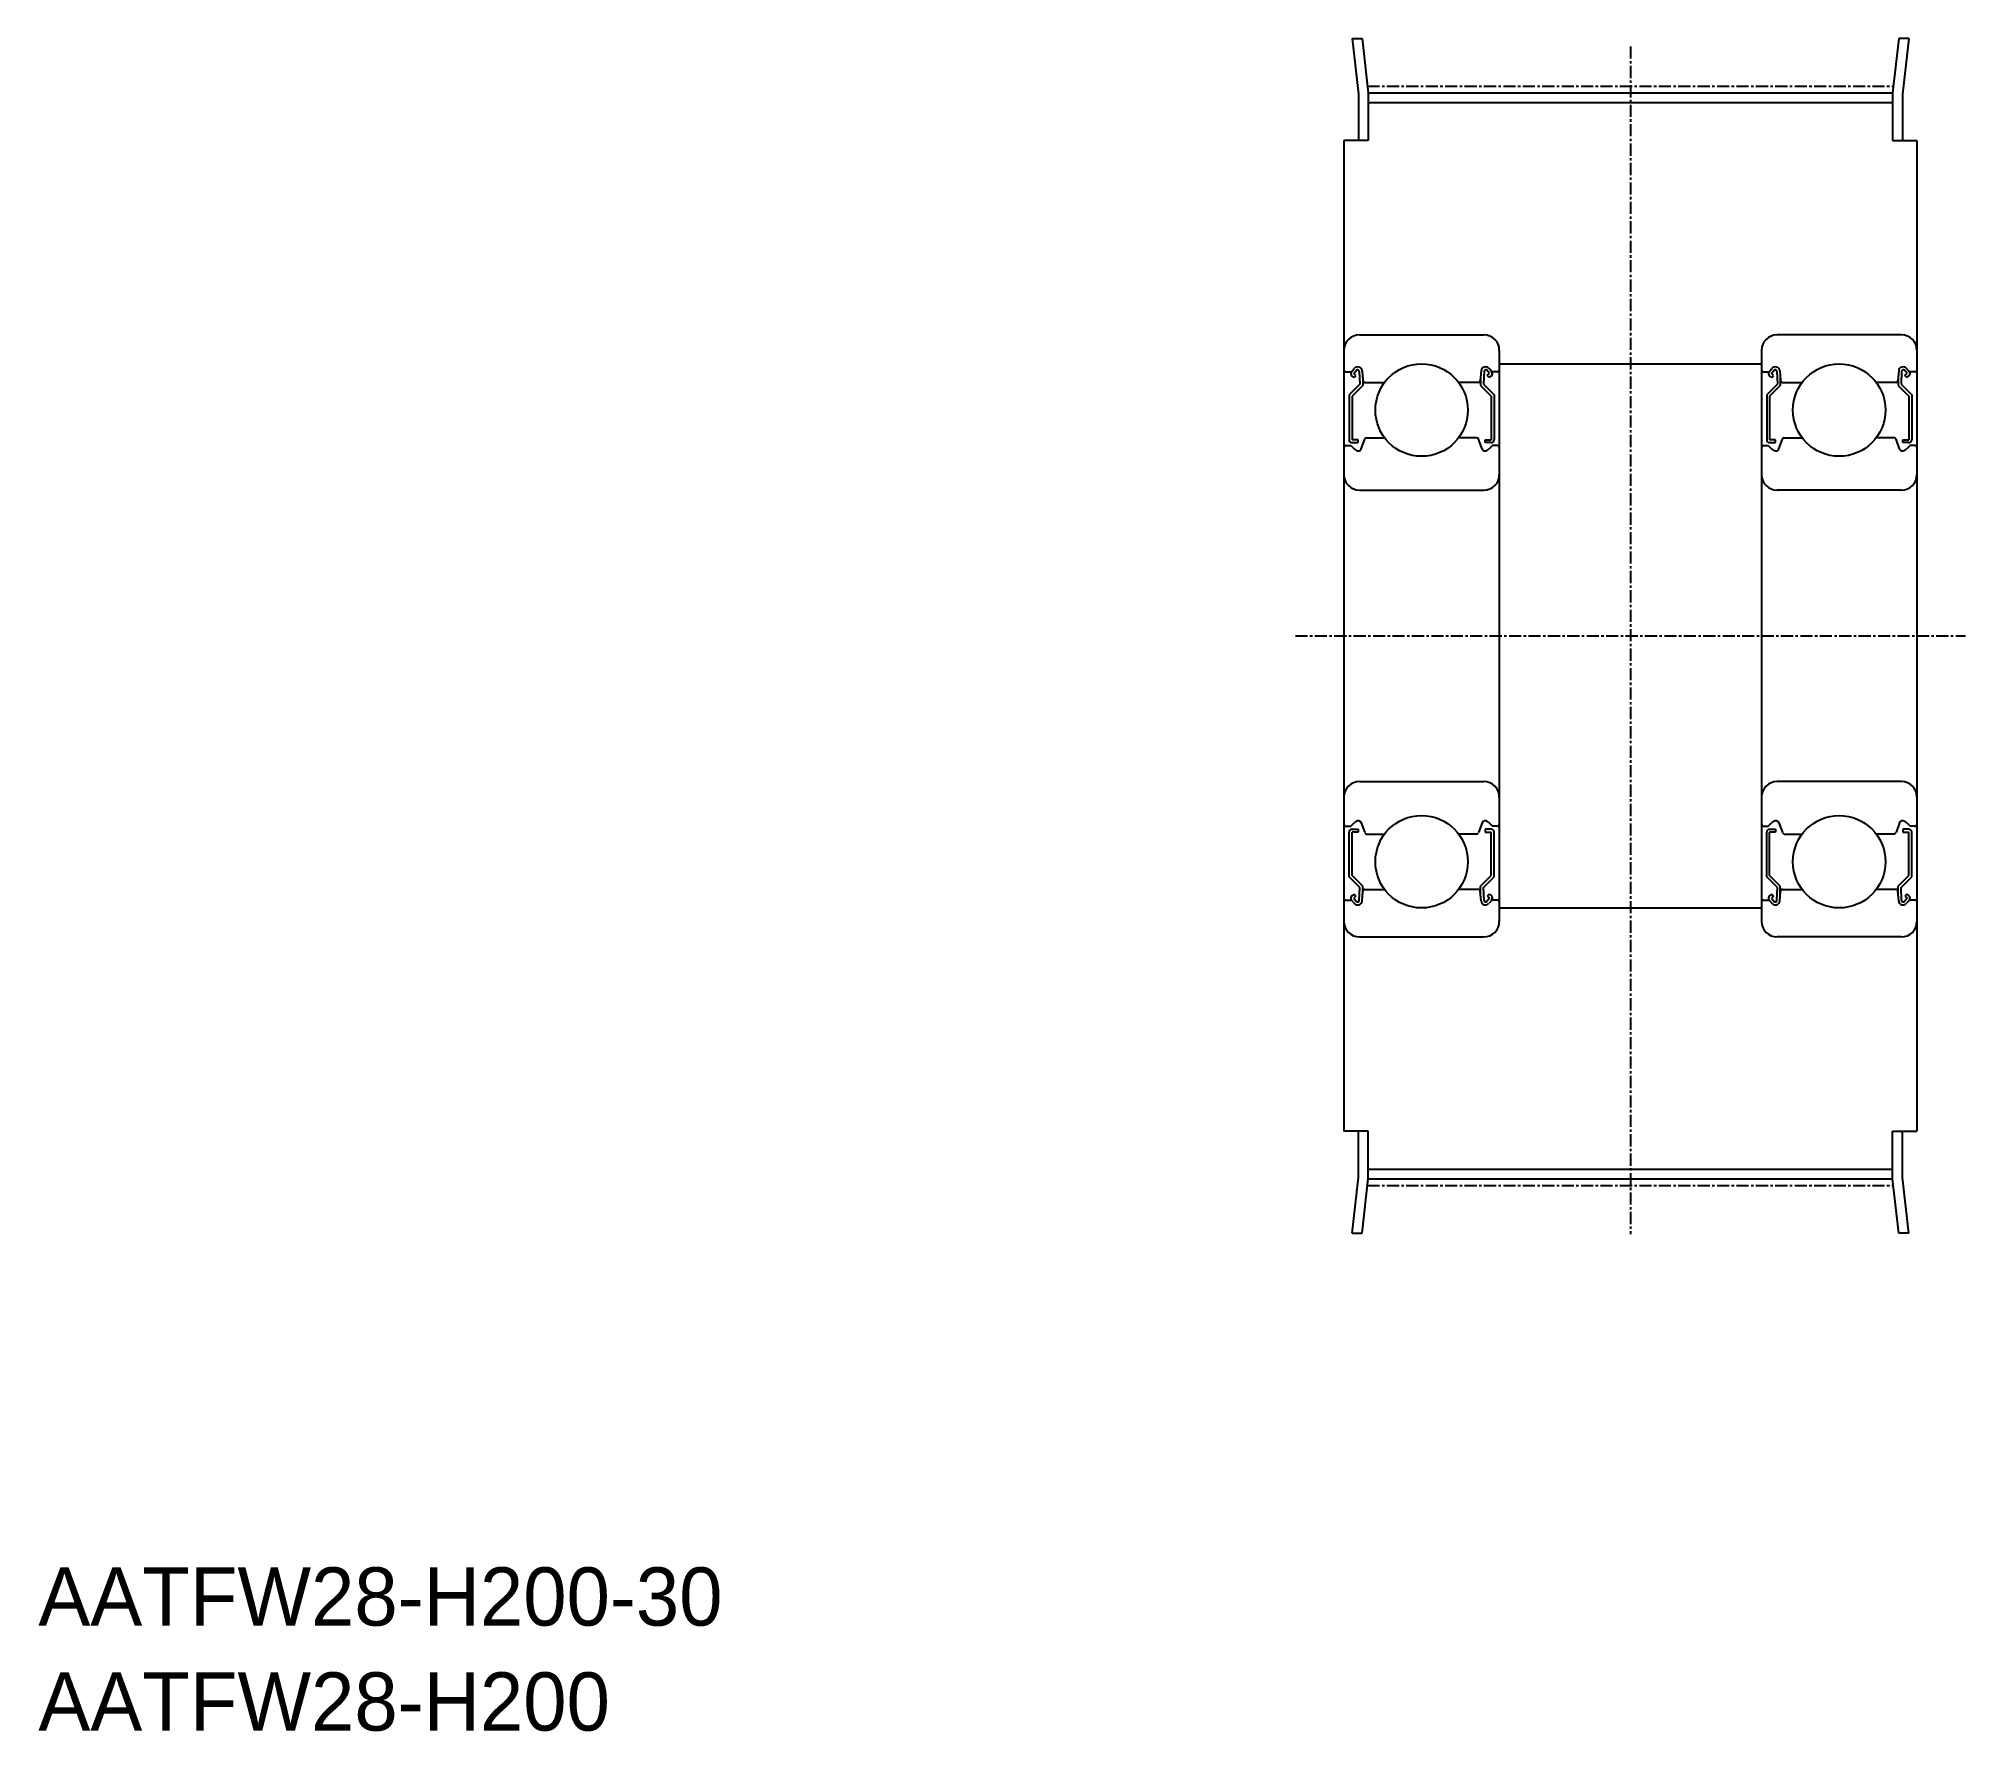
# Model space of a CAD drawing. Extents: x -286 to -88, y -61 to 113.
import ezdxf

# ---------------------------------------------------------------- set-up
doc = ezdxf.new("R2010")
doc.units = 0
doc.linetypes.add('CENTER', pattern=[2, 1.25, -0.25, 0.25, -0.25])
doc.layers.get('0').update_dxf_attribs({"linetype": 'CONTINUOUS'})
doc.layers.add('CENTER', color=1, linetype='CENTER')

msp = doc.modelspace()

# ---------------------------------------------------------------- linework, layer by layer
for p, q in [((-150.71, 113.41), (-150.05, 107.7)), ((-150.71, 113.41), (-149.68, 113.41)), ((-149.68, 113.41), (-149.05, 107.82)), ((-94.42, 113.41), (-95.05, 107.82)), ((-93.39, 113.41), (-94.42, 113.41)), ((-93.39, 113.41), (-94.05, 107.7)), ((-150.05, 107.7), (-150.05, 102.91)), ((-149.05, 107.82), (-149.05, 102.91)), ((-149.05, 107.82), (-95.05, 107.82)), ((-95.05, 107.82), (-95.05, 102.91)), ((-94.05, 107.7), (-94.05, 102.91)), ((-149.05, 106.82), (-95.05, 106.82)), ((-149.05, 102.91), (-151.55, 102.91)), ((-151.55, 102.91), (-151.55, 41.91)), ((-95.05, 102.91), (-92.55, 102.91)), ((-92.55, 102.91), (-92.55, 41.91)), ((-149.95, 82.91), (-137.15, 82.91)), ((-94.15, 82.91), (-106.95, 82.91)), ((-151.55, 81.31), (-151.55, 22.51)), ((-150.77, 79.11), (-150.49, 79.45)), ((-136.33, 79.11), (-136.61, 79.45)), ((-135.55, 81.31), (-135.55, 22.51)), ((-108.55, 81.31), (-108.55, 22.51)), ((-107.77, 79.11), (-107.49, 79.45)), ((-93.33, 79.11), (-93.61, 79.45)), ((-92.55, 81.31), (-92.55, 22.51)), ((-151.35, 79.11), (-150.77, 79.11)), ((-149.92, 77.82), (-151.02, 76.72)), ((-150.5, 78.5), (-150.73, 78.69)), ((-149.62, 77.69), (-150.72, 76.59)), ((-150.54, 78.92), (-150.26, 79.26)), ((-150.31, 78.73), (-150.54, 78.92)), ((-150.5, 78.5), (-150.31, 78.73)), ((-149.98, 79.16), (-149.92, 77.82)), ((-149.68, 79.19), (-149.59, 78.2)), ((-149.62, 78.54), (-149.62, 77.69)), ((-149.39, 78.01), (-147.37, 78.01)), ((-137.71, 78.01), (-139.73, 78.01)), ((-137.42, 79.19), (-137.51, 78.2)), ((-137.48, 78.54), (-137.48, 77.69)), ((-137.48, 77.69), (-136.38, 76.59)), ((-137.12, 79.16), (-137.18, 77.82)), ((-137.18, 77.82), (-136.08, 76.72)), ((-136.56, 78.92), (-136.84, 79.26)), ((-136.79, 78.73), (-136.56, 78.92)), ((-136.6, 78.5), (-136.79, 78.73)), ((-136.6, 78.5), (-136.37, 78.69)), ((-135.75, 79.11), (-136.33, 79.11)), ((-108.35, 79.11), (-107.77, 79.11)), ((-106.92, 77.82), (-108.02, 76.72)), ((-107.5, 78.5), (-107.73, 78.69)), ((-106.62, 77.69), (-107.72, 76.59)), ((-107.54, 78.92), (-107.26, 79.26)), ((-107.31, 78.73), (-107.54, 78.92)), ((-107.5, 78.5), (-107.31, 78.73)), ((-106.98, 79.16), (-106.92, 77.82)), ((-106.68, 79.19), (-106.59, 78.2)), ((-106.62, 78.54), (-106.62, 77.69)), ((-106.39, 78.01), (-104.37, 78.01)), ((-94.71, 78.01), (-96.73, 78.01)), ((-94.42, 79.19), (-94.51, 78.2)), ((-94.48, 78.54), (-94.48, 77.69)), ((-94.48, 77.69), (-93.38, 76.59)), ((-94.12, 79.16), (-94.18, 77.82)), ((-94.18, 77.82), (-93.08, 76.72)), ((-93.56, 78.92), (-93.84, 79.26)), ((-93.79, 78.73), (-93.56, 78.92)), ((-93.6, 78.5), (-93.79, 78.73)), ((-93.6, 78.5), (-93.37, 78.69)), ((-92.75, 79.11), (-93.33, 79.11)), ((-151.02, 76.72), (-151.02, 72.11)), ((-150.72, 76.59), (-150.72, 72.11)), ((-136.38, 76.59), (-136.38, 72.11)), ((-136.08, 76.72), (-136.08, 72.11)), ((-108.02, 76.72), (-108.02, 72.11)), ((-107.72, 76.59), (-107.72, 72.11)), ((-93.38, 76.59), (-93.38, 72.11)), ((-93.08, 76.72), (-93.08, 72.11)), ((-151.35, 71.51), (-150.85, 71.51)), ((-150.85, 71.51), (-150.48, 71.14)), ((-150.1, 72.11), (-150.72, 72.11)), ((-150.72, 71.81), (-150.1, 71.81)), ((-150.1, 71.81), (-150.1, 72.11)), ((-149.77, 71.16), (-149.4, 72.18)), ((-149.21, 72.31), (-147.37, 72.31)), ((-137.89, 72.31), (-139.73, 72.31)), ((-137.33, 71.16), (-137.7, 72.18)), ((-137, 71.81), (-137, 72.11)), ((-137, 72.11), (-136.38, 72.11)), ((-136.38, 71.81), (-137, 71.81)), ((-136.25, 71.51), (-136.62, 71.14)), ((-135.75, 71.51), (-136.25, 71.51)), ((-108.35, 71.51), (-107.85, 71.51)), ((-107.85, 71.51), (-107.48, 71.14)), ((-107.1, 72.11), (-107.72, 72.11)), ((-107.72, 71.81), (-107.1, 71.81)), ((-107.1, 71.81), (-107.1, 72.11)), ((-106.77, 71.16), (-106.4, 72.18)), ((-106.21, 72.31), (-104.37, 72.31)), ((-94.89, 72.31), (-96.73, 72.31)), ((-94.33, 71.16), (-94.7, 72.18)), ((-94, 71.81), (-94, 72.11)), ((-94, 72.11), (-93.38, 72.11)), ((-93.38, 71.81), (-94, 71.81)), ((-93.25, 71.51), (-93.62, 71.14)), ((-92.75, 71.51), (-93.25, 71.51)), ((-149.95, 66.91), (-137.15, 66.91)), ((-94.15, 66.91), (-106.95, 66.91)), ((-151.55, 65.31), (-151.55, 0.91)), ((-92.55, 65.31), (-92.55, 0.91)), ((-149.95, 36.91), (-137.15, 36.91)), ((-94.15, 36.91), (-106.95, 36.91)), ((-151.35, 32.31), (-150.85, 32.31)), ((-150.85, 32.31), (-150.48, 32.69)), ((-150.72, 32.01), (-150.1, 32.01)), ((-150.1, 32.01), (-150.1, 31.71)), ((-149.77, 32.67), (-149.4, 31.65)), ((-137.33, 32.67), (-137.7, 31.65)), ((-137.52, 32.16), (-137.52, 32.16)), ((-137.43, 32.41), (-137.43, 32.41)), ((-137, 32.01), (-137, 31.71)), ((-136.38, 32.01), (-137, 32.01)), ((-136.25, 32.31), (-136.62, 32.69)), ((-135.75, 32.31), (-136.25, 32.31)), ((-108.35, 32.31), (-107.85, 32.31)), ((-107.85, 32.31), (-107.48, 32.69)), ((-107.72, 32.01), (-107.1, 32.01)), ((-107.1, 32.01), (-107.1, 31.71)), ((-106.77, 32.67), (-106.4, 31.65)), ((-106.68, 32.41), (-106.68, 32.41)), ((-106.58, 32.16), (-106.58, 32.16)), ((-94.33, 32.67), (-94.7, 31.65)), ((-94, 32.01), (-94, 31.71)), ((-93.38, 32.01), (-94, 32.01)), ((-93.25, 32.31), (-93.62, 32.69)), ((-92.75, 32.31), (-93.25, 32.31)), ((-151.02, 27.11), (-151.02, 31.71)), ((-150.72, 27.23), (-150.72, 31.71)), ((-150.1, 31.71), (-150.72, 31.71)), ((-149.21, 31.51), (-147.37, 31.51)), ((-137.89, 31.51), (-139.73, 31.51)), ((-137, 31.71), (-136.38, 31.71)), ((-136.38, 27.23), (-136.38, 31.71)), ((-136.08, 27.11), (-136.08, 31.71)), ((-108.02, 27.11), (-108.02, 31.71)), ((-107.1, 31.71), (-107.72, 31.71)), ((-107.72, 27.23), (-107.72, 31.71)), ((-106.21, 31.51), (-104.37, 31.51)), ((-94.89, 31.51), (-96.73, 31.51)), ((-94, 31.71), (-93.38, 31.71)), ((-93.38, 27.23), (-93.38, 31.71)), ((-93.08, 27.11), (-93.08, 31.71)), ((-149.92, 26.01), (-151.02, 27.11)), ((-149.62, 26.13), (-150.72, 27.23)), ((-149.98, 24.67), (-149.92, 26.01)), ((-149.62, 25.29), (-149.62, 26.13)), ((-149.39, 25.81), (-147.37, 25.81)), ((-137.71, 25.81), (-139.73, 25.81)), ((-137.48, 26.13), (-136.38, 27.23)), ((-137.48, 25.29), (-137.48, 26.13)), ((-137.18, 26.01), (-136.08, 27.11)), ((-137.12, 24.67), (-137.18, 26.01)), ((-106.92, 26.01), (-108.02, 27.11)), ((-106.62, 26.13), (-107.72, 27.23)), ((-106.98, 24.67), (-106.92, 26.01)), ((-106.62, 25.29), (-106.62, 26.13)), ((-106.39, 25.81), (-104.37, 25.81)), ((-94.71, 25.81), (-96.73, 25.81)), ((-94.48, 26.13), (-93.38, 27.23)), ((-94.48, 25.29), (-94.48, 26.13)), ((-94.18, 26.01), (-93.08, 27.11)), ((-94.12, 24.67), (-94.18, 26.01)), ((-151.35, 24.71), (-150.77, 24.71)), ((-150.77, 24.71), (-150.49, 24.38)), ((-150.5, 25.33), (-150.73, 25.14)), ((-150.31, 25.1), (-150.54, 24.91)), ((-150.54, 24.91), (-150.26, 24.57)), ((-150.5, 25.33), (-150.31, 25.1)), ((-149.68, 24.63), (-149.59, 25.63)), ((-137.42, 24.63), (-137.51, 25.63)), ((-136.56, 24.91), (-136.84, 24.57)), ((-136.6, 25.33), (-136.79, 25.1)), ((-136.79, 25.1), (-136.56, 24.91)), ((-136.33, 24.71), (-136.61, 24.38)), ((-136.6, 25.33), (-136.37, 25.14)), ((-135.75, 24.71), (-136.33, 24.71)), ((-108.35, 24.71), (-107.77, 24.71)), ((-107.77, 24.71), (-107.49, 24.38)), ((-107.5, 25.33), (-107.73, 25.14)), ((-107.31, 25.1), (-107.54, 24.91)), ((-107.54, 24.91), (-107.26, 24.57)), ((-107.5, 25.33), (-107.31, 25.1)), ((-106.68, 24.63), (-106.59, 25.63)), ((-94.42, 24.63), (-94.51, 25.63)), ((-93.56, 24.91), (-93.84, 24.57)), ((-93.6, 25.33), (-93.79, 25.1)), ((-93.79, 25.1), (-93.56, 24.91)), ((-93.33, 24.71), (-93.61, 24.38)), ((-93.6, 25.33), (-93.37, 25.14)), ((-92.75, 24.71), (-93.33, 24.71)), ((-149.95, 20.91), (-137.15, 20.91)), ((-94.15, 20.91), (-106.95, 20.91)), ((-149.05, 0.91), (-151.55, 0.91)), ((-150.05, -3.87), (-150.05, 0.91)), ((-149.05, -4), (-149.05, 0.91)), ((-95.05, -4), (-95.05, 0.91)), ((-95.05, 0.91), (-92.55, 0.91)), ((-94.05, -3.87), (-94.05, 0.91)), ((-150.71, -9.59), (-150.05, -3.87)), ((-149.05, -2.99), (-95.05, -2.99)), ((-93.39, -9.59), (-94.05, -3.87)), ((-149.68, -9.59), (-149.05, -4)), ((-149.05, -4), (-95.05, -4)), ((-94.42, -9.59), (-95.05, -4)), ((-150.71, -9.59), (-149.68, -9.59)), ((-93.39, -9.59), (-94.42, -9.59))]:
    msp.add_line(p, q)
at = {"color": 7, "linetype": 'CONTINUOUS'}
for p, q in [((-135.55, 79.91), (-108.55, 79.91)), ((-135.55, 23.91), (-108.55, 23.91))]:
    msp.add_line(p, q, dxfattribs=at)
for centre in [(-143.55, 75.16), (-100.55, 75.16), (-143.55, 28.66), (-100.55, 28.66)]:
    msp.add_circle(centre, 4.76)
for centre, radius, start, end in [((-149.95, 81.31), 1.6, 90, 180), ((-137.15, 81.31), 1.6, 0, 90), ((-106.95, 81.31), 1.6, 90, 180), ((-94.15, 81.31), 1.6, 0, 90), ((-150.14, 79.15), 0.46, 4.9875, 139.9073), ((-136.97, 79.15), 0.46, 40.0927, 175.0125), ((-107.14, 79.15), 0.46, 4.9875, 139.9073), ((-93.97, 79.15), 0.46, 40.0927, 175.0125), ((-151.35, 79.31), 0.2, 180, 270), ((-150.54, 78.92), 0.3, 139.9073, 229.9975), ((-150.14, 79.15), 0.16, 2.3753, 139.9932), ((-149.39, 78.21), 0.2, 184.9875, 270), ((-137.71, 78.21), 0.2, 270, 355.0125), ((-136.96, 79.15), 0.16, 40.0068, 177.6247), ((-136.56, 78.92), 0.3, 310.0025, 40.0927), ((-135.75, 79.31), 0.2, 270, 0), ((-108.35, 79.31), 0.2, 180, 270), ((-107.54, 78.92), 0.3, 139.9073, 229.9975), ((-107.14, 79.15), 0.16, 2.3753, 139.9932), ((-106.39, 78.21), 0.2, 184.9875, 270), ((-94.71, 78.21), 0.2, 270, 355.0125), ((-93.96, 79.15), 0.16, 40.0068, 177.6247), ((-93.56, 78.92), 0.3, 310.0025, 40.0927), ((-92.75, 79.31), 0.2, 270, 0), ((-151.35, 71.31), 0.2, 90, 180), ((-150.72, 72.11), 0.3, 180, 270), ((-149.21, 72.11), 0.2, 90, 160.0304), ((-137.89, 72.11), 0.2, 19.9696, 90), ((-136.38, 72.11), 0.3, 270, 0), ((-135.75, 71.31), 0.2, 0, 90), ((-108.35, 71.31), 0.2, 90, 180), ((-107.72, 72.11), 0.3, 180, 270), ((-106.21, 72.11), 0.2, 90, 160.0304), ((-94.89, 72.11), 0.2, 19.9696, 90), ((-93.38, 72.11), 0.3, 270, 0), ((-92.75, 71.31), 0.2, 0, 90), ((-150.05, 71.56), 0.6, 225, 272.805), ((-150.05, 71.26), 0.3, 265.5374, 340.0304), ((-137.05, 71.26), 0.3, 199.9696, 274.4626), ((-137.05, 71.56), 0.6, 267.195, 315), ((-107.05, 71.56), 0.6, 225, 272.805), ((-107.05, 71.26), 0.3, 265.5374, 340.0304), ((-94.05, 71.26), 0.3, 199.9696, 274.4626), ((-94.05, 71.56), 0.6, 267.195, 315), ((-149.95, 68.51), 1.6, 180, 270), ((-137.15, 68.51), 1.6, 270, 0), ((-106.95, 68.51), 1.6, 180, 270), ((-94.15, 68.51), 1.6, 270, 0), ((-149.95, 35.31), 1.6, 90, 180), ((-137.15, 35.31), 1.6, 0, 90), ((-106.95, 35.31), 1.6, 90, 180), ((-94.15, 35.31), 1.6, 0, 90), ((-151.35, 32.51), 0.2, 180, 270), ((-150.72, 31.71), 0.3, 90, 180), ((-150.05, 32.26), 0.6, 87.195, 135), ((-150.05, 32.56), 0.3, 19.9696, 94.4626), ((-137.05, 32.56), 0.3, 85.5374, 160.0304), ((-137.05, 32.26), 0.6, 45, 92.805), ((-136.38, 31.71), 0.3, 0, 90), ((-135.75, 32.51), 0.2, 270, 0), ((-108.35, 32.51), 0.2, 180, 270), ((-107.72, 31.71), 0.3, 90, 180), ((-107.05, 32.26), 0.6, 87.195, 135), ((-107.05, 32.56), 0.3, 19.9696, 94.4626), ((-94.05, 32.56), 0.3, 85.5374, 160.0304), ((-94.05, 32.26), 0.6, 45, 92.805), ((-93.38, 31.71), 0.3, 0, 90), ((-92.75, 32.51), 0.2, 270, 0), ((-149.21, 31.71), 0.2, 199.9696, 270), ((-137.89, 31.71), 0.2, 270, 340.0304), ((-106.21, 31.71), 0.2, 199.9696, 270), ((-94.89, 31.71), 0.2, 270, 340.0304), ((-149.39, 25.61), 0.2, 90, 175.0125), ((-137.71, 25.61), 0.2, 4.9875, 90), ((-106.39, 25.61), 0.2, 90, 175.0125), ((-94.71, 25.61), 0.2, 4.9875, 90), ((-151.35, 24.51), 0.2, 90, 180), ((-150.54, 24.91), 0.3, 130.0025, 220.0927), ((-150.14, 24.67), 0.46, 220.0927, 355.0125), ((-150.14, 24.67), 0.16, 220.0068, 357.6247), ((-136.97, 24.67), 0.46, 184.9875, 319.9073), ((-136.96, 24.67), 0.16, 182.3753, 319.9932), ((-136.56, 24.91), 0.3, 319.9073, 49.9975), ((-135.75, 24.51), 0.2, 0, 90), ((-108.35, 24.51), 0.2, 90, 180), ((-107.54, 24.91), 0.3, 130.0025, 220.0927), ((-107.14, 24.67), 0.46, 220.0927, 355.0125), ((-107.14, 24.67), 0.16, 220.0068, 357.6247), ((-93.97, 24.67), 0.46, 184.9875, 319.9073), ((-93.96, 24.67), 0.16, 182.3753, 319.9932), ((-93.56, 24.91), 0.3, 319.9073, 49.9975), ((-92.75, 24.51), 0.2, 0, 90), ((-149.95, 22.51), 1.6, 180, 270), ((-137.15, 22.51), 1.6, 270, 0), ((-106.95, 22.51), 1.6, 180, 270), ((-94.15, 22.51), 1.6, 270, 0)]:
    msp.add_arc(centre, radius, start, end)
at = {"layer": 'CENTER', "color": 1, "linetype": 'CENTER'}
for p, q in [((-122.05, 112.6), (-122.05, -9.7)), ((-149.13, 108.51), (-94.97, 108.51)), ((-156.55, 51.91), (-87.55, 51.91)), ((-149.13, -4.68), (-94.97, -4.68))]:
    msp.add_line(p, q, dxfattribs=at)

# ---------------------------------------------------------------- texts
at = {"color": 7, "linetype": 'CONTINUOUS'}
for s, p in [('AATFW28-H200-30', (-285.99, -50)), ('AATFW28-H200', (-285.99, -60.81))]:
    msp.add_text(s, height=6, dxfattribs=at).set_placement(p)

doc.saveas('drawing.dxf')
